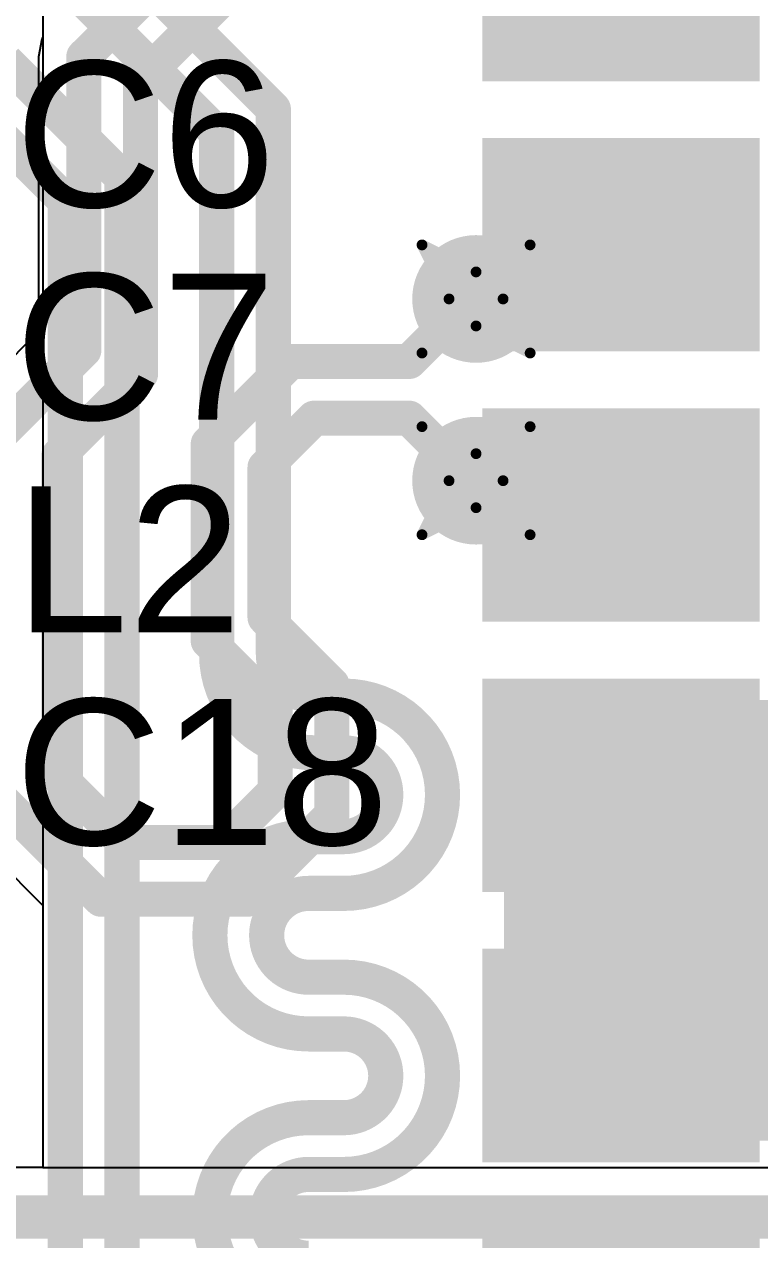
# Model space of a CAD drawing. Header units: inches. Extents: x -6 to 328, y -12 to 81.
# Drawn here: x 26.52 to 29.97, y 7.68 to 13.39 of the extents above; entities that cross this region are included whole.
import ezdxf

# ---------------------------------------------------------------- set-up
doc = ezdxf.new("R2010")
doc.units = ezdxf.units.IN
for name, color, linetype in [('Bottom Layer', 5, 'Continuous'), ('Drill Drawing', 1, 'Continuous'), ('Top Layer', 1, 'Continuous'), ('Top Overlay', 2, 'Continuous'), ('Top Paste', 8, 'Continuous'), ('Top Solder', 216, 'Continuous'), ('Via Holes', 16, 'Continuous')]:
    doc.layers.add(name, color=color, linetype=linetype)
doc.styles.add('Arial', font='', dxfattribs={"height": 0.2})
doc.styles.get('Arial').set_extended_font_data('Arial')

# ---------------------------------------------------------------- blocks, each defined once
blk = doc.blocks.new('M55_6013242R_44')
at = {"layer": 'Top Layer'}
for points in [[(-7.385, 3.3), (-6.585, 3.3), (-6.585, 2.2), (-7.385, 2.2)], [(-6.115, 3.3), (-5.315, 3.3), (-5.315, 2.2), (-6.115, 2.2)], [(-4.845, 3.3), (-4.045, 3.3), (-4.045, 2.2), (-4.845, 2.2)], [(-3.575, 3.3), (-2.775, 3.3), (-2.775, 2.2), (-3.575, 2.2)], [(-2.305, 3.3), (-1.505, 3.3), (-1.505, 2.2), (-2.305, 2.2)]]:
    blk.add_hatch(color=1, dxfattribs=at).paths.add_polyline_path(points)
at = {"layer": 'Top Paste'}
for points in [[(-7.385, 3.3), (-6.585, 3.3), (-6.585, 2.2), (-7.385, 2.2)], [(-6.115, 3.3), (-5.315, 3.3), (-5.315, 2.2), (-6.115, 2.2)], [(-4.845, 3.3), (-4.045, 3.3), (-4.045, 2.2), (-4.845, 2.2)], [(-3.575, 3.3), (-2.775, 3.3), (-2.775, 2.2), (-3.575, 2.2)], [(-2.305, 3.3), (-1.505, 3.3), (-1.505, 2.2), (-2.305, 2.2)]]:
    blk.add_hatch(color=8, dxfattribs=at).paths.add_polyline_path(points)
at = {"layer": 'Top Solder'}
for points in [[(-8.7566, 3.4016), (-7.7534, 3.4016), (-7.7534, 2.0984), (-8.7566, 2.0984)], [(-7.4866, 3.4016), (-6.4834, 3.4016), (-6.4834, 2.0984), (-7.4866, 2.0984)], [(-6.2166, 3.4016), (-5.2134, 3.4016), (-5.2134, 2.0984), (-6.2166, 2.0984)], [(-4.9466, 3.4016), (-3.9434, 3.4016), (-3.9434, 2.0984), (-4.9466, 2.0984)], [(-3.6766, 3.4016), (-2.6734, 3.4016), (-2.6734, 2.0984), (-3.6766, 2.0984)], [(-2.4066, 3.4016), (-1.4034, 3.4016), (-1.4034, 2.0984), (-2.4066, 2.0984)]]:
    blk.add_hatch(color=216, dxfattribs=at).paths.add_polyline_path(points)

msp = doc.modelspace()

# ---------------------------------------------------------------- hatches: boundary and pattern name
at = {"layer": 'Bottom Layer'}
h = msp.add_hatch(color=5, dxfattribs=at)
edge = h.paths.add_edge_path()
edge.add_arc((28.6385, 12.1032), 0.3, 0, 360)
h = msp.add_hatch(color=5, dxfattribs=at)
edge = h.paths.add_edge_path()
edge.add_arc((28.6385, 11.2492), 0.3, 0, 360)
at = {"layer": 'Top Layer'}
h = msp.add_hatch(color=1, dxfattribs=at)
edge = h.paths.add_edge_path()
edge.add_arc((28.6385, 12.1032), 0.3, 0, 360)
h = msp.add_hatch(color=1, dxfattribs=at)
edge = h.paths.add_edge_path()
edge.add_arc((28.6385, 11.2492), 0.3, 0, 360)
msp.add_hatch(color=1, dxfattribs=at).paths.add_polyline_path([(28.769, 8.148), (30.6869, 8.148), (30.6869, 10.218), (28.769, 10.218)])
at = {"layer": 'Via Holes'}
h = msp.add_hatch(color=7, dxfattribs=at)
edge = h.paths.add_edge_path()
edge.add_arc((28.6385, 12.1032), 0.15, 0, 360)
h = msp.add_hatch(color=7, dxfattribs=at)
edge = h.paths.add_edge_path()
edge.add_arc((28.6385, 11.2492), 0.15, 0, 360)

# ---------------------------------------------------------------- linework, layer by layer
at = {"layer": 'Bottom Layer'}
for p, q in [((26.6032, 15.1452), (26.6032, 8.0219)), ((26.6032, 15.1452), (26.6032, 13.3314)), ((26.5979, 13.3234), (26.5816, 13.2416)), ((26.6032, 13.3314), (26.5979, 13.3234)), ((26.5816, 13.2416), (26.5816, 11.9503)), ((26.5816, 11.9503), (26.2601, 11.6287)), ((26.2601, 9.5965), (26.6032, 9.2534)), ((26.6032, 9.2534), (26.6032, 8.0219)), ((26.6032, 8.0219), (25.0843, 8.0219)), ((26.6032, 8.0219), (30.6832, 8.0219))]:
    msp.add_line(p, q, dxfattribs=at)
for points, const_width in [([(26.7952, 13.2416), (27.5056, 13.9519)], 0.1651), ([(27.0619, 13.1312), (27.6941, 13.7633)], 0.1651), ([(26.7952, 11.8618), (26.7952, 13.2416)], 0.1651), ([(27.0619, 11.7513), (27.0619, 13.1312)], 0.1651), ([(28.3243, 11.8096), (28.618, 12.1032)], 0.1651), ([(28.618, 12.1032), (28.6385, 12.1032)], 0.1651), ([(26.4111, 11.4776), (26.7952, 11.8618)], 0.1651), ([(27.3801, 11.4229), (27.7669, 11.8096)], 0.1651), ([(27.7669, 11.8096), (28.3243, 11.8096)], 0.1651), ([(26.6778, 11.3672), (27.0619, 11.7513)], 0.1651), ([(27.6468, 11.3124), (27.8773, 11.5429)], 0.1651), ([(27.8773, 11.5429), (28.3243, 11.5429)], 0.1651), ([(28.3243, 11.5429), (28.618, 11.2492)], 0.1651), ([(27.3801, 10.4957), (27.3801, 11.4229)], 0.1651), ([(26.6778, 9.8581), (26.6778, 11.3672)], 0.1651), ([(27.6468, 10.6061), (27.6468, 11.3124)], 0.1651), ([(28.618, 11.2492), (28.6385, 11.2492)], 0.1651), ([(27.6468, 10.6061), (27.9608, 10.2921)], 0.1651), ([(27.3801, 10.4957), (27.6941, 10.1817)], 0.1651), ([(27.9608, 9.6792), (27.9608, 10.2921)], 0.1651), ([(27.6941, 9.7897), (27.6941, 10.1817)], 0.1651), ([(26.6778, 9.8581), (26.9867, 9.5492)], 0.1651), ([(26.4111, 9.7476), (26.8762, 9.2825)], 0.1651), ([(27.4537, 9.5492), (27.6941, 9.7897)], 0.1651), ([(27.5641, 9.2825), (27.9608, 9.6792)], 0.1651), ([(26.9867, 9.5492), (27.4537, 9.5492)], 0.1651), ([(26.8762, 9.2825), (27.5641, 9.2825)], 0.1651), ([(24.9877, 7.7889), (30.2545, 7.7889)], 0.2032)]:
    msp.add_lwpolyline(points, dxfattribs=dict(at, const_width=const_width))
at = {"layer": 'Bottom Layer', "const_width": 0.0825}
for points in [[(26.754, 13.2416, 1), (26.8365, 13.2416, 1)], [(26.754, 13.2416, 1), (26.8365, 13.2416, 1)], [(27.0207, 13.1312, 1), (27.1032, 13.1312, 1)], [(27.0207, 13.1312, 1), (27.1032, 13.1312, 1)], [(28.5767, 12.1032, 1), (28.6593, 12.1032, 1)], [(28.5767, 12.1032, 1), (28.6593, 12.1032, 1)], [(28.5972, 12.1032, 1), (28.6798, 12.1032, 1)], [(26.754, 11.8618, 1), (26.8365, 11.8618, 1)], [(26.754, 11.8618, 1), (26.8365, 11.8618, 1)], [(27.7256, 11.8096, 1), (27.8081, 11.8096, 1)], [(27.7256, 11.8096, 1), (27.8081, 11.8096, 1)], [(28.2831, 11.8096, 1), (28.3656, 11.8096, 1)], [(28.2831, 11.8096, 1), (28.3656, 11.8096, 1)], [(27.0207, 11.7513, 1), (27.1032, 11.7513, 1)], [(27.0207, 11.7513, 1), (27.1032, 11.7513, 1)], [(27.836, 11.5429, 1), (27.9186, 11.5429, 1)], [(27.836, 11.5429, 1), (27.9186, 11.5429, 1)], [(28.2831, 11.5429, 1), (28.3656, 11.5429, 1)], [(28.2831, 11.5429, 1), (28.3656, 11.5429, 1)], [(27.3389, 11.4229, 1), (27.4214, 11.4229, 1)], [(27.3389, 11.4229, 1), (27.4214, 11.4229, 1)], [(26.6366, 11.3672, 1), (26.7191, 11.3672, 1)], [(26.6366, 11.3672, 1), (26.7191, 11.3672, 1)], [(27.6056, 11.3124, 1), (27.6881, 11.3124, 1)], [(27.6056, 11.3124, 1), (27.6881, 11.3124, 1)], [(28.5767, 11.2492, 1), (28.6593, 11.2492, 1)], [(28.5767, 11.2492, 1), (28.6593, 11.2492, 1)], [(28.5972, 11.2492, 1), (28.6798, 11.2492, 1)], [(27.6056, 10.6061, 1), (27.6881, 10.6061, 1)], [(27.6056, 10.6061, 1), (27.6881, 10.6061, 1)], [(27.3389, 10.4957, 1), (27.4214, 10.4957, 1)], [(27.3389, 10.4957, 1), (27.4214, 10.4957, 1)], [(27.9196, 10.2921, 1), (28.0021, 10.2921, 1)], [(27.9196, 10.2921, 1), (28.0021, 10.2921, 1)], [(27.6529, 10.1817, 1), (27.7354, 10.1817, 1)], [(27.6529, 10.1817, 1), (27.7354, 10.1817, 1)], [(26.6366, 9.8581, 1), (26.7191, 9.8581, 1)], [(26.6366, 9.8581, 1), (26.7191, 9.8581, 1)], [(27.6529, 9.7897, 1), (27.7354, 9.7897, 1)], [(27.6529, 9.7897, 1), (27.7354, 9.7897, 1)], [(27.9196, 9.6792, 1), (28.0021, 9.6792, 1)], [(27.9196, 9.6792, 1), (28.0021, 9.6792, 1)], [(26.9454, 9.5492, 1), (27.028, 9.5492, 1)], [(26.9454, 9.5492, 1), (27.028, 9.5492, 1)], [(27.4124, 9.5492, 1), (27.4949, 9.5492, 1)], [(27.4124, 9.5492, 1), (27.4949, 9.5492, 1)], [(26.8349, 9.2825, 1), (26.9175, 9.2825, 1)], [(26.8349, 9.2825, 1), (26.9175, 9.2825, 1)], [(27.5229, 9.2825, 1), (27.6054, 9.2825, 1)], [(27.5229, 9.2825, 1), (27.6054, 9.2825, 1)]]:
    msp.add_lwpolyline(points, format="xyb", close=True, dxfattribs=at)
at = {"layer": 'Drill Drawing', "const_width": 0.0508}
for points in [[(28.3845, 12.3572), (28.6385, 12.2302)], [(28.3845, 12.3572), (28.5115, 12.1032)], [(28.6385, 12.2302), (28.8925, 12.3572)], [(28.7655, 12.1032), (28.8925, 12.3572)], [(28.3845, 11.8492), (28.5115, 12.1032)], [(28.7655, 12.1032), (28.8925, 11.8492)], [(28.3845, 11.8492), (28.6385, 11.9762)], [(28.6385, 11.9762), (28.8925, 11.8492)], [(28.3845, 11.5032), (28.6385, 11.3762)], [(28.3845, 11.5032), (28.5115, 11.2492)], [(28.6385, 11.3762), (28.8925, 11.5032)], [(28.7655, 11.2492), (28.8925, 11.5032)], [(28.3845, 10.9952), (28.5115, 11.2492)], [(28.7655, 11.2492), (28.8925, 10.9952)], [(28.3845, 10.9952), (28.6385, 11.1222)], [(28.6385, 11.1222), (28.8925, 10.9952)]]:
    msp.add_lwpolyline(points, dxfattribs=at)
at = {"layer": 'Drill Drawing', "const_width": 0.0254}
for points in [[(28.3718, 12.3572, 1), (28.3972, 12.3572, 1)], [(28.3718, 12.3572, 1), (28.3972, 12.3572, 1)], [(28.8798, 12.3572, 1), (28.9052, 12.3572, 1)], [(28.8798, 12.3572, 1), (28.9052, 12.3572, 1)], [(28.6258, 12.2302, 1), (28.6512, 12.2302, 1)], [(28.6258, 12.2302, 1), (28.6512, 12.2302, 1)], [(28.4988, 12.1032, 1), (28.5242, 12.1032, 1)], [(28.4988, 12.1032, 1), (28.5242, 12.1032, 1)], [(28.7528, 12.1032, 1), (28.7782, 12.1032, 1)], [(28.7528, 12.1032, 1), (28.7782, 12.1032, 1)], [(28.6258, 11.9762, 1), (28.6512, 11.9762, 1)], [(28.6258, 11.9762, 1), (28.6512, 11.9762, 1)], [(28.3718, 11.8492, 1), (28.3972, 11.8492, 1)], [(28.3718, 11.8492, 1), (28.3972, 11.8492, 1)], [(28.8798, 11.8492, 1), (28.9052, 11.8492, 1)], [(28.8798, 11.8492, 1), (28.9052, 11.8492, 1)], [(28.3718, 11.5032, 1), (28.3972, 11.5032, 1)], [(28.3718, 11.5032, 1), (28.3972, 11.5032, 1)], [(28.8798, 11.5032, 1), (28.9052, 11.5032, 1)], [(28.8798, 11.5032, 1), (28.9052, 11.5032, 1)], [(28.6258, 11.3762, 1), (28.6512, 11.3762, 1)], [(28.6258, 11.3762, 1), (28.6512, 11.3762, 1)], [(28.4988, 11.2492, 1), (28.5242, 11.2492, 1)], [(28.4988, 11.2492, 1), (28.5242, 11.2492, 1)], [(28.7528, 11.2492, 1), (28.7782, 11.2492, 1)], [(28.7528, 11.2492, 1), (28.7782, 11.2492, 1)], [(28.6258, 11.1222, 1), (28.6512, 11.1222, 1)], [(28.6258, 11.1222, 1), (28.6512, 11.1222, 1)], [(28.3718, 10.9952, 1), (28.3972, 10.9952, 1)], [(28.3718, 10.9952, 1), (28.3972, 10.9952, 1)], [(28.8798, 10.9952, 1), (28.9052, 10.9952, 1)], [(28.8798, 10.9952, 1), (28.9052, 10.9952, 1)]]:
    msp.add_lwpolyline(points, format="xyb", close=True, dxfattribs=at)
at = {"layer": 'Top Layer', "const_width": 0.1651}
for points in [[(26.8255, 13.8557), (27.686, 12.9952)], [(26.715, 13.589), (27.4193, 12.8847)], [(26.4287, 13.2207), (26.9748, 12.6746)], [(26.3182, 12.954), (26.7081, 12.5641)], [(27.686, 11.4684), (27.686, 12.9952)], [(27.4193, 11.4684), (27.4193, 12.8847)], [(26.9748, 5.5118), (26.9748, 12.6746)], [(26.7081, 5.4013), (26.7081, 12.5641)], [(28.8515, 12.0405), (29.169, 12.358)], [(29.169, 12.358), (29.319, 12.358)], [(27.4193, 10.4339), (27.4193, 11.4684)], [(27.686, 10.4339), (27.686, 11.4684)], [(28.8515, 11.4055), (29.169, 11.088)], [(29.169, 11.088), (29.319, 11.088)], [(27.8828, 10.237), (28.0173, 10.237)], [(27.8828, 9.9703), (28.0173, 9.9703)], [(28.2142, 9.7735), (28.2142, 9.7735)], [(28.4809, 9.7735), (28.4809, 9.7735)], [(27.8511, 9.5766), (28.0173, 9.5766)], [(27.8511, 9.3099), (28.0173, 9.3099)], [(27.3876, 9.1131), (27.3876, 9.1131)], [(27.6543, 9.1131), (27.6543, 9.1131)], [(27.8511, 8.9162), (28.0173, 8.9162)], [(27.8511, 8.6495), (28.0173, 8.6495)], [(28.2142, 8.4527), (28.2142, 8.4527)], [(28.4809, 8.4527), (28.4809, 8.4527)], [(27.8511, 8.2559), (28.0173, 8.2559)], [(27.8511, 7.9892), (28.0173, 7.9892)], [(27.3876, 7.7923), (27.3876, 7.7923)], [(27.6543, 7.7923), (27.6543, 7.7923)]]:
    msp.add_lwpolyline(points, dxfattribs=at)
at = {"layer": 'Top Layer', "const_width": 0.0825}
for points in [[(27.6447, 12.9952, 1), (27.7273, 12.9952, 1)], [(27.6447, 12.9952, 1), (27.7273, 12.9952, 1)], [(27.378, 12.8847, 1), (27.4606, 12.8847, 1)], [(27.378, 12.8847, 1), (27.4606, 12.8847, 1)], [(26.9335, 12.6746, 1), (27.0161, 12.6746, 1)], [(26.9335, 12.6746, 1), (27.0161, 12.6746, 1)], [(26.6668, 12.5641, 1), (26.7494, 12.5641, 1)], [(26.6668, 12.5641, 1), (26.7494, 12.5641, 1)], [(29.1277, 12.358, 1), (29.2103, 12.358, 1)], [(29.1277, 12.358, 1), (29.2103, 12.358, 1)], [(29.2777, 12.358, 1), (29.3603, 12.358, 1)], [(28.8103, 12.0405, 1), (28.8928, 12.0405, 1)], [(27.378, 11.4684, 1), (27.4606, 11.4684, 1)], [(27.378, 11.4684, 1), (27.4606, 11.4684, 1)], [(27.6447, 11.4684, 1), (27.7273, 11.4684, 1)], [(27.6447, 11.4684, 1), (27.7273, 11.4684, 1)], [(28.8103, 11.4055, 1), (28.8928, 11.4055, 1)], [(29.1277, 11.088, 1), (29.2103, 11.088, 1)], [(29.1277, 11.088, 1), (29.2103, 11.088, 1)], [(29.2777, 11.088, 1), (29.3603, 11.088, 1)], [(27.378, 10.4339, 1), (27.4606, 10.4339, 1)], [(27.378, 10.4339, 1), (27.4606, 10.4339, 1)], [(27.6447, 10.4339, 1), (27.7273, 10.4339, 1)], [(27.6447, 10.4339, 1), (27.7273, 10.4339, 1)], [(27.8416, 10.237, 1), (27.9241, 10.237, 1)], [(27.8416, 10.237, 1), (27.9241, 10.237, 1)], [(27.9761, 10.237, 1), (28.0586, 10.237, 1)], [(27.9761, 10.237, 1), (28.0586, 10.237, 1)], [(27.8416, 9.9703, 1), (27.9241, 9.9703, 1)], [(27.8416, 9.9703, 1), (27.9241, 9.9703, 1)], [(27.9761, 9.9703, 1), (28.0586, 9.9703, 1)], [(27.9761, 9.9703, 1), (28.0586, 9.9703, 1)], [(28.1729, 9.7735, 1), (28.2555, 9.7735, 1)], [(28.1729, 9.7735, 1), (28.2555, 9.7735, 1)], [(28.1729, 9.7735, 1), (28.2555, 9.7735, 1)], [(28.1729, 9.7735, 1), (28.2555, 9.7735, 1)], [(28.4396, 9.7735, 1), (28.5222, 9.7735, 1)], [(28.4396, 9.7735, 1), (28.5222, 9.7735, 1)], [(28.4396, 9.7735, 1), (28.5222, 9.7735, 1)], [(28.4396, 9.7735, 1), (28.5222, 9.7735, 1)], [(27.8098, 9.5766, 1), (27.8924, 9.5766, 1)], [(27.8098, 9.5766, 1), (27.8924, 9.5766, 1)], [(27.9761, 9.5766, 1), (28.0586, 9.5766, 1)], [(27.9761, 9.5766, 1), (28.0586, 9.5766, 1)], [(27.8098, 9.3099, 1), (27.8924, 9.3099, 1)], [(27.8098, 9.3099, 1), (27.8924, 9.3099, 1)], [(27.9761, 9.3099, 1), (28.0586, 9.3099, 1)], [(27.9761, 9.3099, 1), (28.0586, 9.3099, 1)], [(27.3463, 9.1131, 1), (27.4288, 9.1131, 1)], [(27.3463, 9.1131, 1), (27.4288, 9.1131, 1)], [(27.3463, 9.1131, 1), (27.4288, 9.1131, 1)], [(27.3463, 9.1131, 1), (27.4288, 9.1131, 1)], [(27.613, 9.1131, 1), (27.6955, 9.1131, 1)], [(27.613, 9.1131, 1), (27.6955, 9.1131, 1)], [(27.613, 9.1131, 1), (27.6955, 9.1131, 1)], [(27.613, 9.1131, 1), (27.6955, 9.1131, 1)], [(27.8098, 8.9162, 1), (27.8924, 8.9162, 1)], [(27.8098, 8.9162, 1), (27.8924, 8.9162, 1)], [(27.9761, 8.9162, 1), (28.0586, 8.9162, 1)], [(27.9761, 8.9162, 1), (28.0586, 8.9162, 1)], [(27.8098, 8.6495, 1), (27.8924, 8.6495, 1)], [(27.8098, 8.6495, 1), (27.8924, 8.6495, 1)], [(27.9761, 8.6495, 1), (28.0586, 8.6495, 1)], [(27.9761, 8.6495, 1), (28.0586, 8.6495, 1)], [(28.1729, 8.4527, 1), (28.2555, 8.4527, 1)], [(28.1729, 8.4527, 1), (28.2555, 8.4527, 1)], [(28.1729, 8.4527, 1), (28.2555, 8.4527, 1)], [(28.1729, 8.4527, 1), (28.2555, 8.4527, 1)], [(28.4396, 8.4527, 1), (28.5222, 8.4527, 1)], [(28.4396, 8.4527, 1), (28.5222, 8.4527, 1)], [(28.4396, 8.4527, 1), (28.5222, 8.4527, 1)], [(28.4396, 8.4527, 1), (28.5222, 8.4527, 1)], [(27.8098, 8.2559, 1), (27.8924, 8.2559, 1)], [(27.8098, 8.2559, 1), (27.8924, 8.2559, 1)], [(27.9761, 8.2559, 1), (28.0586, 8.2559, 1)], [(27.9761, 8.2559, 1), (28.0586, 8.2559, 1)], [(27.8098, 7.9892, 1), (27.8924, 7.9892, 1)], [(27.8098, 7.9892, 1), (27.8924, 7.9892, 1)], [(27.9761, 7.9892, 1), (28.0586, 7.9892, 1)], [(27.9761, 7.9892, 1), (28.0586, 7.9892, 1)], [(27.3463, 7.7923, 1), (27.4288, 7.7923, 1)], [(27.3463, 7.7923, 1), (27.4288, 7.7923, 1)], [(27.3463, 7.7923, 1), (27.4288, 7.7923, 1)], [(27.3463, 7.7923, 1), (27.4288, 7.7923, 1)], [(27.613, 7.7923, 1), (27.6955, 7.7923, 1)], [(27.613, 7.7923, 1), (27.6955, 7.7923, 1)], [(27.613, 7.7923, 1), (27.6955, 7.7923, 1)], [(27.613, 7.7923, 1), (27.6955, 7.7923, 1)]]:
    msp.add_lwpolyline(points, format="xyb", close=True, dxfattribs=at)
at = {"layer": 'Top Layer', "const_width": 0.1651}
for points in [[(27.8828, 9.9703, -0.414214), (27.4193, 10.4339)], [(27.8828, 10.237, -0.414214), (27.686, 10.4339)], [(28.0173, 10.237, -0.414214), (28.4809, 9.7735)], [(28.0173, 9.9703, -0.414214), (28.2142, 9.7735)], [(28.4809, 9.7735, -0.414214), (28.0173, 9.3099)], [(28.2142, 9.7735, -0.414214), (28.0173, 9.5766)], [(27.3876, 9.1131, -0.414214), (27.8511, 9.5766)], [(27.6543, 9.1131, -0.414214), (27.8511, 9.3099)], [(27.8511, 8.6495, -0.414214), (27.3876, 9.1131)], [(27.8511, 8.9162, -0.414214), (27.6543, 9.1131)], [(28.0173, 8.9162, -0.414214), (28.4809, 8.4527)], [(28.0173, 8.6495, -0.414214), (28.2142, 8.4527)], [(28.2142, 8.4527, -0.414214), (28.0173, 8.2559)], [(28.4809, 8.4527, -0.414214), (28.0173, 7.9892)], [(27.3876, 7.7923, -0.414214), (27.8511, 8.2559)], [(27.6543, 7.7923, -0.414214), (27.8511, 7.9892)], [(27.8511, 7.3288, -0.414214), (27.3876, 7.7923)], [(27.8511, 7.5955, -0.414214), (27.6543, 7.7923)]]:
    msp.add_lwpolyline(points, format="xyb", dxfattribs=at)

# ---------------------------------------------------------------- block references
at = {"rotation": 90}
msp.add_blockref('M55_6013242R_44', (32.069, 15.533), dxfattribs=at)

# ---------------------------------------------------------------- texts
at = {"layer": 'Top Overlay', "style": 'Arial'}
for s, p in [('C6', (26.4713, 12.535)), ('C7', (26.4713, 11.5359)), ('L2', (26.4713, 10.5369)), ('C18', (26.4713, 9.5378))]:
    msp.add_text(s, height=0.6858, dxfattribs=at).set_placement(p)

doc.saveas('drawing.dxf')
